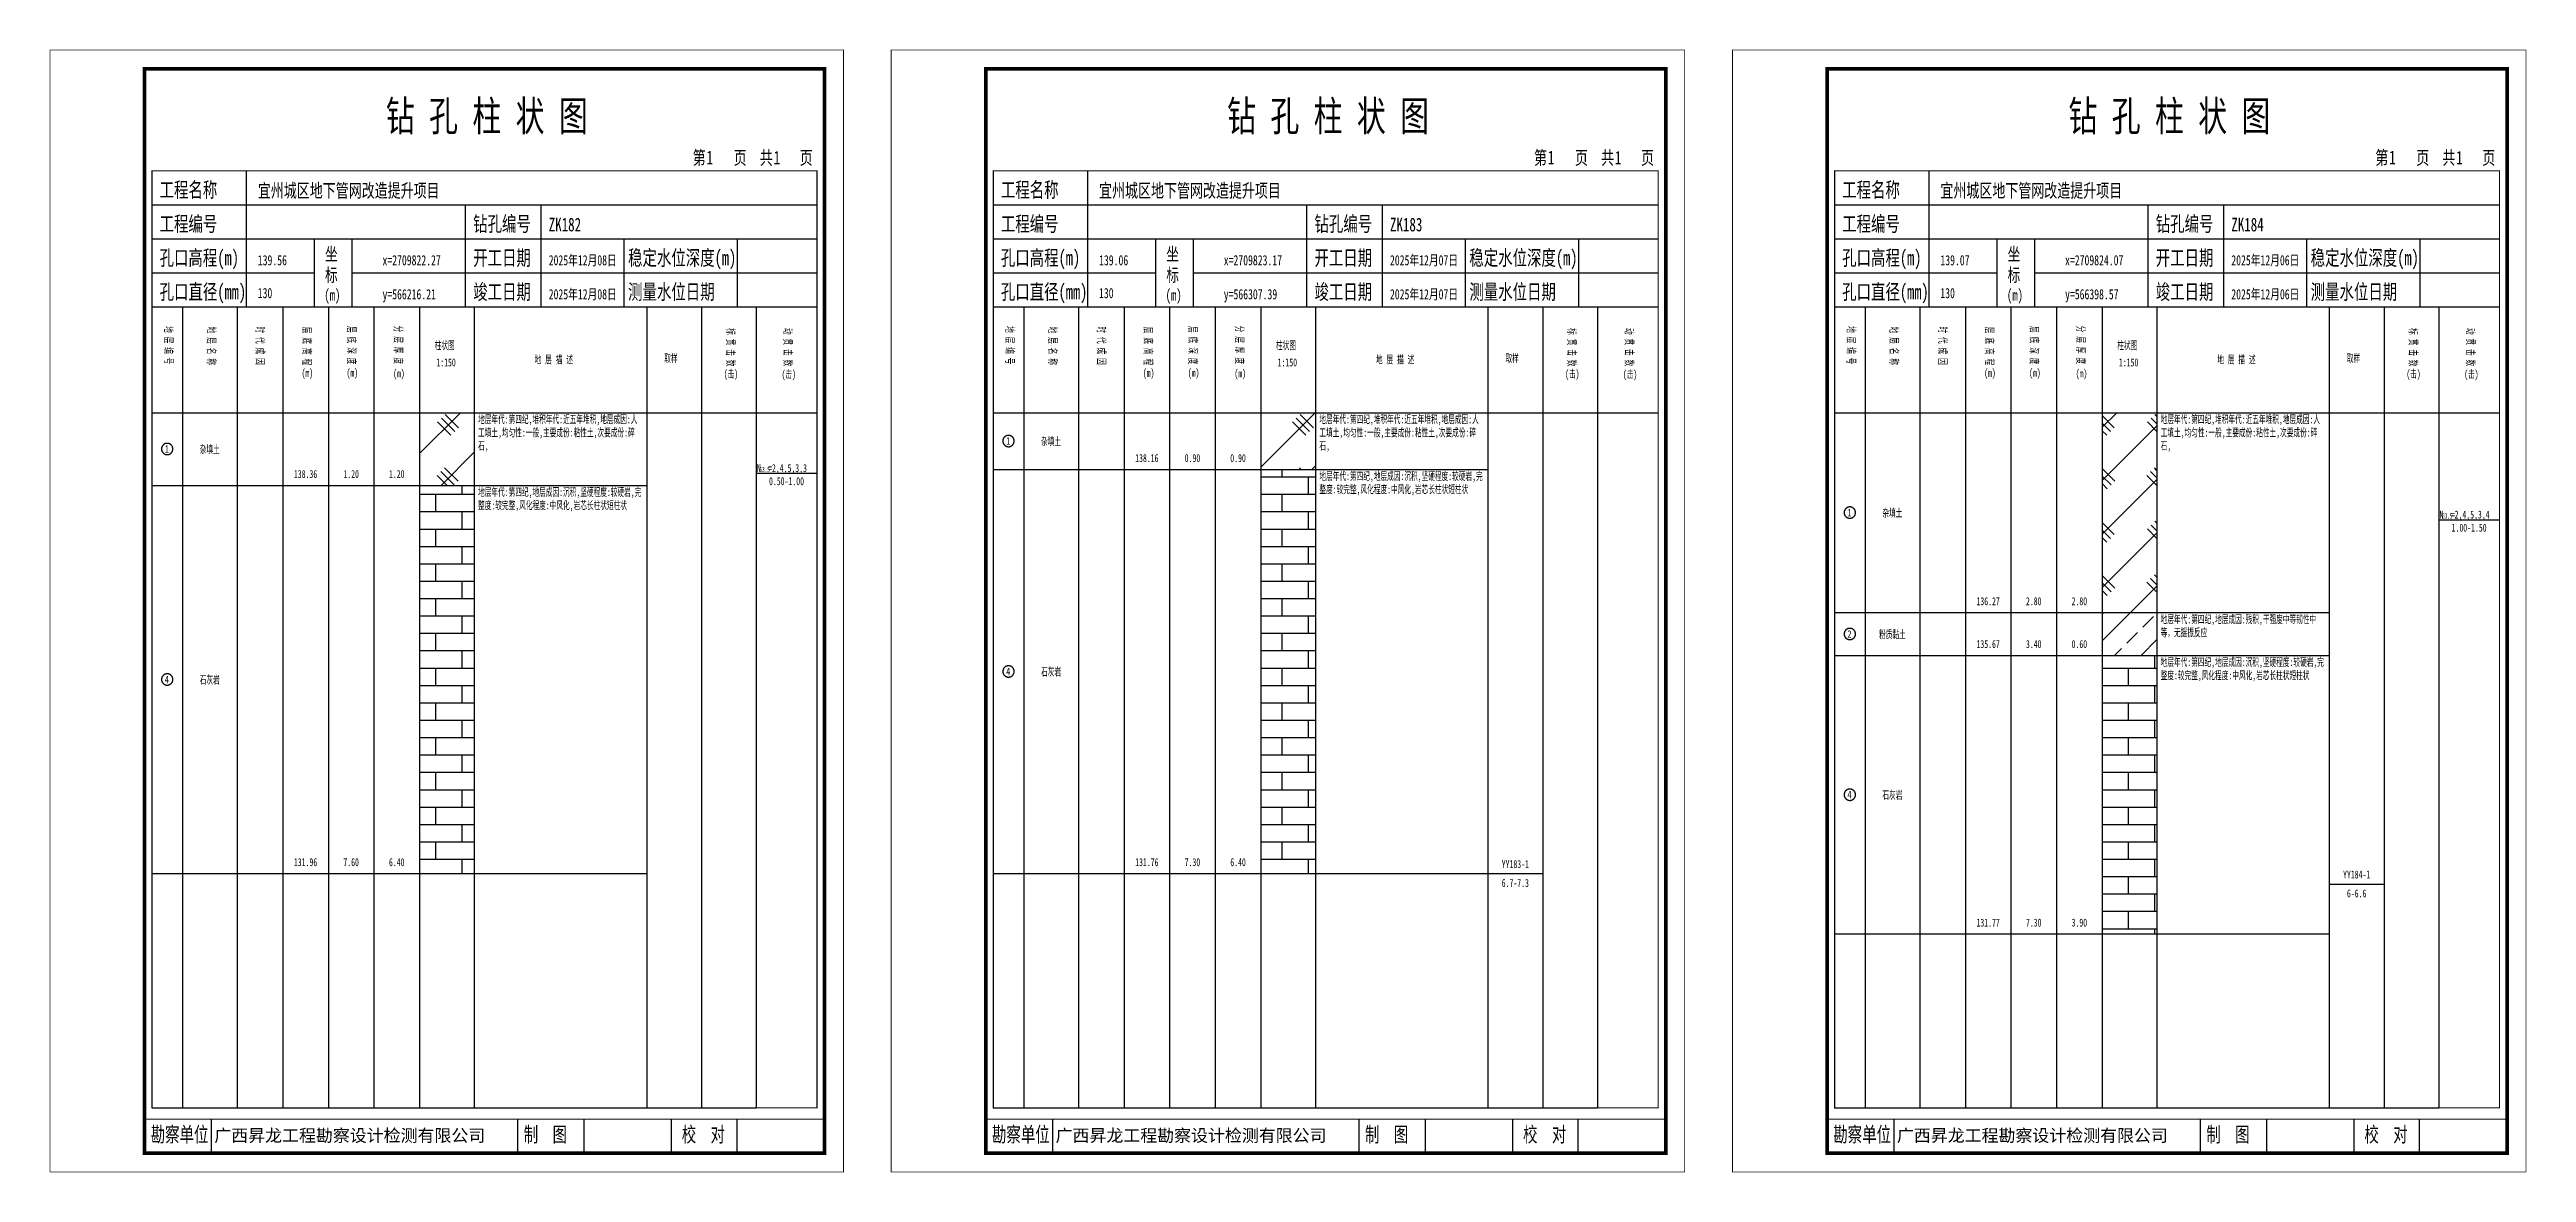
# Model space of a CAD drawing. Header units: millimetres. Extents: x 0 to 2711117, y 0 to 567555.
# Drawn here: x 43424 to 44079, y 0 to 297 of the extents above; entities that cross this region are included whole.
import ezdxf
from ezdxf.enums import TextEntityAlignment as Align

# ---------------------------------------------------------------- set-up
doc = ezdxf.new("R2010")
doc.units = ezdxf.units.MM
doc.layers.add('GICAD_POU_TEXTS', color=7, linetype='Continuous')
doc.layers.add('勘察点图例', color=7, linetype='Continuous')
doc.styles.add('HEAD_FONT', font='simfang.ttf', dxfattribs={"width": 0.6})
doc.styles.add('HEAD_FONT2', font='simfang.ttf', dxfattribs={"width": 0.6})
doc.styles.add('HT', font='simhei.ttf')
doc.styles.add('LZ_FONT', font='simfang.ttf', dxfattribs={"width": 0.7, "height": 8})
doc.styles.add('成果图图块', font='simfang.ttf', dxfattribs={"height": 2.5})
doc.styles.add('成果图表体', font='simfang.ttf', dxfattribs={"width": 0.6, "height": 2.1})
pattern_1 = [(45, (0, 0), (-7.0710678, 7.0710678), []), (135, (2.5, -1), (-14.142136, -14.142136), [5, -15]), (135, (1.5, -2), (-14.142136, -14.142136), [5, -15]), (135, (0.5, -3), (-14.142136, -14.142136), [5, -15]), (135, (16.5, -1), (-14.142136, -14.142136), [5, -15]), (135, (15.5, -2), (-14.142136, -14.142136), [5, -15]), (135, (14.5, -3), (-14.142136, -14.142136), [5, -15])]
pattern_2 = [(0, (0, 0), (0, 4.6), []), (90, (0, 0), (-7, 4.6), [4.6, -4.6])]

# ---------------------------------------------------------------- blocks, each defined once
blk = doc.blocks.new('ZK182')
for p, q in [((52, 229), (52, 265)), ((27, 256), (203, 256)), ((110, 229), (110, 256)), ((130, 229), (130, 256)), ((27, 247), (203, 247)), ((70, 229), (70, 247)), ((80, 229), (80, 247)), ((152, 229), (152, 247)), ((182, 229), (182, 247)), ((27, 238), (70, 238)), ((80, 238), (203, 238)), ((27, 229), (35.05, 229)), ((35.05, 229), (35.05, 17)), ((35.05, 229), (49.53, 229)), ((49.53, 229), (49.53, 17)), ((49.53, 229), (61.6, 229)), ((61.6, 229), (61.6, 17)), ((61.6, 229), (73.68, 229)), ((73.68, 229), (73.68, 17)), ((73.68, 229), (85.75, 229)), ((85.75, 229), (85.75, 17)), ((85.75, 229), (97.82, 229)), ((97.82, 229), (97.82, 17)), ((97.82, 229), (112.3, 229)), ((112.3, 229), (112.3, 17)), ((112.3, 229), (157.93, 229)), ((157.93, 229), (157.93, 17)), ((157.93, 229), (172.42, 229)), ((172.42, 229), (172.42, 17)), ((172.42, 229), (186.9, 229)), ((186.9, 229), (186.9, 17)), ((186.9, 229), (203, 229)), ((27, 201), (203, 201)), ((27, 17), (35.05, 17)), ((35.05, 17), (49.53, 17)), ((42.74, 4.95), (42.74, 13.95)), ((42.74, 4.95), (42.74, 13.95)), ((49.53, 17), (61.6, 17)), ((61.6, 17), (73.68, 17)), ((73.68, 17), (85.75, 17)), ((85.75, 17), (97.82, 17)), ((97.82, 17), (112.3, 17)), ((112.3, 17), (157.93, 17)), ((123.83, 4.95), (123.83, 13.95)), ((141.38, 4.95), (141.38, 13.95)), ((157.93, 17), (172.42, 17)), ((164.48, 4.95), (164.48, 13.95)), ((172.42, 17), (186.9, 17)), ((181.84, 4.95), (181.84, 13.95)), ((181.84, 4.95), (181.84, 13.95))]:
    blk.add_line(p, q)
for points, const_width in [([(0, 0), (210, 0), (210, 297), (0, 297)], 0.25), ([(25, 5), (205, 5), (205, 292), (25, 292)], 1), ([(27, 265), (203, 265), (203, 17), (27, 17)], 0.3)]:
    blk.add_lwpolyline(points, close=True, dxfattribs=dict(const_width=const_width))
at = {"const_width": 0.3}
for points in [[(27, 229), (203, 229)], [(25, 14), (205, 14)]]:
    blk.add_lwpolyline(points, dxfattribs=at)
at = {"style": 'LZ_FONT', "width": 0.7}
for s, height, p in [('钻 孔 柱 状 图', 8, (88.9, 275.54)), ('第', 3.6, (170.12, 266.7)), ('1', 3.6, (173.78, 266.75)), ('页', 3.6, (180.96, 266.7)), ('共', 3.6, (187.88, 266.7)), ('1', 3.6, (191.54, 266.7)), ('页', 3.6, (198.44, 266.7)), ('工程名称', 4, (29, 258)), ('宜州城区地下管网改造提升项目', 3.6, (55, 258)), ('工程编号', 4, (29, 249)), ('钻孔编号', 4, (112, 249)), ('ZK182', 3.6, (132, 249)), ('孔口高程(m)', 4, (29, 240)), ('139.56', 2.7, (55, 240)), ('坐', 3.5, (72.79, 241.24)), ('x=2709822.27', 2.7, (88, 240)), ('开工日期', 4, (112, 240)), ('2025年12月08日', 2.7, (132, 240)), ('稳定水位深度(m)', 4, (153, 240)), ('标', 3.5, (72.79, 235.7)), ('孔口直径(mm)', 4, (29, 231)), ('130', 2.7, (54.98, 231.31)), ('(m) ', 3, (72.59, 230.65)), ('y=566216.21', 2.7, (88, 231)), ('竣工日期', 4, (112, 231)), ('2025年12月08日', 2.7, (132, 231)), ('测量水位日期', 4, (153, 231)), ('勘察单位', 4, (26.65, 7.95)), ('制  图', 4, (125.4, 7.95)), ('校  对', 4, (167.22, 7.95))]:
    blk.add_text(s, height=height, dxfattribs=at).set_placement(p)
at = {"style": 'HT'}
blk.add_text('广西昇龙工程勘察设计检测有限公司', height=3.2865, dxfattribs=at).set_placement((43.48, 8.02))
at = {"char_height": 2.1, "width": 22.806, "attachment_point": 1, "rotation": 270, "style": 'HEAD_FONT'}
for s, insert in [('地 层 编 号', (32.46, 223.92)), ('地 层 名 称', (43.79, 223.76)), ('时 代 成 因', (56.67, 223.83)), ('层 底 高 程', (69.07, 223.71)), ('层 底 深 度', (80.9, 223.91)), ('分 层 厚 度', (93.26, 224.01)), ('标 贯 击 数', (181.21, 223.37)), ('动 贯 击 数', (196.38, 223.43))]:
    blk.add_mtext(s, dxfattribs=dict(at, insert=insert))
at = {"char_height": 2.1, "attachment_point": 1}
for s, insert, width, style in [('柱状图', (101.82, 219.87), 7.855, 'HEAD_FONT2'), ('地 层 描 述', (128.29, 216.11), 22.0781, 'HEAD_FONT2'), ('取样', (162.58, 216.44), 7.855, 'HEAD_FONT2'), ('(m)', (66.58, 212.56), 4.7944, 'HEAD_FONT'), ('(m)', (78.47, 212.61), 4.7944, 'HEAD_FONT'), ('(m)', (90.81, 212.43), 4.7944, 'HEAD_FONT'), ('1:150', (102.26, 215.36), 6.9223, 'HEAD_FONT2'), ('(击)', (178.33, 212.31), 7.855, 'HEAD_FONT2'), ('(击)', (193.64, 212.22), 7.855, 'HEAD_FONT2')]:
    blk.add_mtext(s, dxfattribs=dict(at, insert=insert, width=width, style=style))
blk = doc.blocks.new('ZK182_0')
at = {"color": 7}
blk.add_polyline3d([(-1.5, 0.02, 0), (-1.5, -0.06, 0), (-1.49, -0.13, 0), (-1.48, -0.2, 0), (-1.47, -0.28, 0), (-1.46, -0.35, 0), (-1.44, -0.42, 0), (-1.41, -0.49, 0), (-1.39, -0.56, 0), (-1.36, -0.63, 0), (-1.32, -0.69, 0), (-1.29, -0.76, 0), (-1.25, -0.82, 0), (-1.2, -0.88, 0), (-1.16, -0.94, 0), (-1.11, -0.99, 0), (-1.06, -1.04, 0), (-1.01, -1.1, 0), (-0.95, -1.14, 0), (-0.89, -1.19, 0), (-0.83, -1.23, 0), (-0.77, -1.27, 0), (-0.71, -1.31, 0), (-0.64, -1.34, 0), (-0.57, -1.37, 0), (-0.51, -1.4, 0), (-0.44, -1.42, 0), (-0.36, -1.44, 0), (-0.29, -1.46, 0), (-0.22, -1.47, 0), (-0.15, -1.48, 0), (-0.07, -1.48, 0), (0, -1.48, 0), (0.07, -1.48, 0), (0.15, -1.48, 0), (0.22, -1.47, 0), (0.29, -1.46, 0), (0.36, -1.44, 0), (0.44, -1.42, 0), (0.51, -1.4, 0), (0.57, -1.37, 0), (0.64, -1.34, 0), (0.71, -1.31, 0), (0.77, -1.27, 0), (0.83, -1.23, 0), (0.89, -1.19, 0), (0.95, -1.14, 0), (1.01, -1.1, 0), (1.06, -1.04, 0), (1.11, -0.99, 0), (1.16, -0.94, 0), (1.2, -0.88, 0), (1.25, -0.82, 0), (1.29, -0.76, 0), (1.32, -0.69, 0), (1.36, -0.63, 0), (1.39, -0.56, 0), (1.41, -0.49, 0), (1.44, -0.42, 0), (1.46, -0.35, 0), (1.47, -0.28, 0), (1.48, -0.2, 0), (1.49, -0.13, 0), (1.5, -0.06, 0), (1.5, 0.02, 0), (1.5, 0.09, 0), (1.49, 0.16, 0), (1.48, 0.24, 0), (1.47, 0.31, 0), (1.46, 0.38, 0), (1.44, 0.45, 0), (1.41, 0.52, 0), (1.39, 0.59, 0), (1.36, 0.66, 0), (1.32, 0.72, 0), (1.29, 0.79, 0), (1.25, 0.85, 0), (1.2, 0.91, 0), (1.16, 0.97, 0), (1.11, 1.02, 0), (1.06, 1.08, 0), (1.01, 1.13, 0), (0.95, 1.18, 0), (0.89, 1.22, 0), (0.83, 1.26, 0), (0.77, 1.3, 0), (0.71, 1.34, 0), (0.64, 1.37, 0), (0.57, 1.4, 0), (0.51, 1.43, 0), (0.44, 1.45, 0), (0.36, 1.47, 0), (0.29, 1.49, 0), (0.22, 1.5, 0), (0.15, 1.51, 0), (0.07, 1.51, 0), (0, 1.52, 0), (-0.07, 1.51, 0), (-0.15, 1.51, 0), (-0.22, 1.5, 0), (-0.29, 1.49, 0), (-0.36, 1.47, 0), (-0.44, 1.45, 0), (-0.51, 1.43, 0), (-0.57, 1.4, 0), (-0.64, 1.37, 0), (-0.71, 1.34, 0), (-0.77, 1.3, 0), (-0.83, 1.26, 0), (-0.89, 1.22, 0), (-0.95, 1.18, 0), (-1.01, 1.13, 0), (-1.06, 1.08, 0), (-1.11, 1.02, 0), (-1.16, 0.97, 0), (-1.2, 0.91, 0), (-1.25, 0.85, 0), (-1.29, 0.79, 0), (-1.32, 0.72, 0), (-1.36, 0.66, 0), (-1.39, 0.59, 0), (-1.41, 0.52, 0), (-1.44, 0.45, 0), (-1.46, 0.38, 0), (-1.47, 0.31, 0), (-1.48, 0.24, 0), (-1.49, 0.16, 0), (-1.5, 0.09, 0), (-1.5, 0.02, 0)], dxfattribs=at)
at = {"layer": 'GICAD_POU_TEXTS', "color": 7, "style": '成果图图块', "width": 0.7}
blk.add_text('1', height=2, dxfattribs=at).set_placement((-0.09, -0.99), align=Align.CENTER)
blk = doc.blocks.new('ZK182_1')
at = {"color": 7}
blk.add_polyline3d([(-1.5, 0.02, 0), (-1.5, -0.06, 0), (-1.49, -0.13, 0), (-1.48, -0.2, 0), (-1.47, -0.28, 0), (-1.46, -0.35, 0), (-1.44, -0.42, 0), (-1.41, -0.49, 0), (-1.39, -0.56, 0), (-1.36, -0.63, 0), (-1.32, -0.69, 0), (-1.29, -0.76, 0), (-1.25, -0.82, 0), (-1.2, -0.88, 0), (-1.16, -0.94, 0), (-1.11, -0.99, 0), (-1.06, -1.04, 0), (-1.01, -1.1, 0), (-0.95, -1.14, 0), (-0.89, -1.19, 0), (-0.83, -1.23, 0), (-0.77, -1.27, 0), (-0.71, -1.31, 0), (-0.64, -1.34, 0), (-0.57, -1.37, 0), (-0.51, -1.4, 0), (-0.44, -1.42, 0), (-0.36, -1.44, 0), (-0.29, -1.46, 0), (-0.22, -1.47, 0), (-0.15, -1.48, 0), (-0.07, -1.48, 0), (0, -1.48, 0), (0.07, -1.48, 0), (0.15, -1.48, 0), (0.22, -1.47, 0), (0.29, -1.46, 0), (0.36, -1.44, 0), (0.44, -1.42, 0), (0.51, -1.4, 0), (0.57, -1.37, 0), (0.64, -1.34, 0), (0.71, -1.31, 0), (0.77, -1.27, 0), (0.83, -1.23, 0), (0.89, -1.19, 0), (0.95, -1.14, 0), (1.01, -1.1, 0), (1.06, -1.04, 0), (1.11, -0.99, 0), (1.16, -0.94, 0), (1.2, -0.88, 0), (1.25, -0.82, 0), (1.29, -0.76, 0), (1.32, -0.69, 0), (1.36, -0.63, 0), (1.39, -0.56, 0), (1.41, -0.49, 0), (1.44, -0.42, 0), (1.46, -0.35, 0), (1.47, -0.28, 0), (1.48, -0.2, 0), (1.49, -0.13, 0), (1.5, -0.06, 0), (1.5, 0.02, 0), (1.5, 0.09, 0), (1.49, 0.16, 0), (1.48, 0.24, 0), (1.47, 0.31, 0), (1.46, 0.38, 0), (1.44, 0.45, 0), (1.41, 0.52, 0), (1.39, 0.59, 0), (1.36, 0.66, 0), (1.32, 0.72, 0), (1.29, 0.79, 0), (1.25, 0.85, 0), (1.2, 0.91, 0), (1.16, 0.97, 0), (1.11, 1.02, 0), (1.06, 1.08, 0), (1.01, 1.13, 0), (0.95, 1.18, 0), (0.89, 1.22, 0), (0.83, 1.26, 0), (0.77, 1.3, 0), (0.71, 1.34, 0), (0.64, 1.37, 0), (0.57, 1.4, 0), (0.51, 1.43, 0), (0.44, 1.45, 0), (0.36, 1.47, 0), (0.29, 1.49, 0), (0.22, 1.5, 0), (0.15, 1.51, 0), (0.07, 1.51, 0), (0, 1.52, 0), (-0.07, 1.51, 0), (-0.15, 1.51, 0), (-0.22, 1.5, 0), (-0.29, 1.49, 0), (-0.36, 1.47, 0), (-0.44, 1.45, 0), (-0.51, 1.43, 0), (-0.57, 1.4, 0), (-0.64, 1.37, 0), (-0.71, 1.34, 0), (-0.77, 1.3, 0), (-0.83, 1.26, 0), (-0.89, 1.22, 0), (-0.95, 1.18, 0), (-1.01, 1.13, 0), (-1.06, 1.08, 0), (-1.11, 1.02, 0), (-1.16, 0.97, 0), (-1.2, 0.91, 0), (-1.25, 0.85, 0), (-1.29, 0.79, 0), (-1.32, 0.72, 0), (-1.36, 0.66, 0), (-1.39, 0.59, 0), (-1.41, 0.52, 0), (-1.44, 0.45, 0), (-1.46, 0.38, 0), (-1.47, 0.31, 0), (-1.48, 0.24, 0), (-1.49, 0.16, 0), (-1.5, 0.09, 0), (-1.5, 0.02, 0)], dxfattribs=at)
at = {"layer": 'GICAD_POU_TEXTS', "color": 7, "style": '成果图图块', "width": 0.7}
blk.add_text('4', height=2, dxfattribs=at).set_placement((-0.09, -0.99), align=Align.CENTER)
blk = doc.blocks.new('ZK183')
for p, q in [((52, 229), (52, 265)), ((27, 256), (203, 256)), ((110, 229), (110, 256)), ((130, 229), (130, 256)), ((27, 247), (203, 247)), ((70, 229), (70, 247)), ((80, 229), (80, 247)), ((152, 229), (152, 247)), ((182, 229), (182, 247)), ((27, 238), (70, 238)), ((80, 238), (203, 238)), ((27, 229), (35.05, 229)), ((35.05, 229), (35.05, 17)), ((35.05, 229), (49.53, 229)), ((49.53, 229), (49.53, 17)), ((49.53, 229), (61.6, 229)), ((61.6, 229), (61.6, 17)), ((61.6, 229), (73.68, 229)), ((73.68, 229), (73.68, 17)), ((73.68, 229), (85.75, 229)), ((85.75, 229), (85.75, 17)), ((85.75, 229), (97.82, 229)), ((97.82, 229), (97.82, 17)), ((97.82, 229), (112.3, 229)), ((112.3, 229), (112.3, 17)), ((112.3, 229), (157.93, 229)), ((157.93, 229), (157.93, 17)), ((157.93, 229), (172.42, 229)), ((172.42, 229), (172.42, 17)), ((172.42, 229), (186.9, 229)), ((186.9, 229), (186.9, 17)), ((186.9, 229), (203, 229)), ((27, 201), (203, 201)), ((27, 17), (35.05, 17)), ((35.05, 17), (49.53, 17)), ((42.74, 4.95), (42.74, 13.95)), ((42.74, 4.95), (42.74, 13.95)), ((49.53, 17), (61.6, 17)), ((61.6, 17), (73.68, 17)), ((73.68, 17), (85.75, 17)), ((85.75, 17), (97.82, 17)), ((97.82, 17), (112.3, 17)), ((112.3, 17), (157.93, 17)), ((123.83, 4.95), (123.83, 13.95)), ((141.38, 4.95), (141.38, 13.95)), ((157.93, 17), (172.42, 17)), ((164.48, 4.95), (164.48, 13.95)), ((172.42, 17), (186.9, 17)), ((181.84, 4.95), (181.84, 13.95)), ((181.84, 4.95), (181.84, 13.95))]:
    blk.add_line(p, q)
for points, const_width in [([(0, 0), (210, 0), (210, 297), (0, 297)], 0.25), ([(25, 5), (205, 5), (205, 292), (25, 292)], 1), ([(27, 265), (203, 265), (203, 17), (27, 17)], 0.3)]:
    blk.add_lwpolyline(points, close=True, dxfattribs=dict(const_width=const_width))
at = {"const_width": 0.3}
for points in [[(27, 229), (203, 229)], [(25, 14), (205, 14)]]:
    blk.add_lwpolyline(points, dxfattribs=at)
at = {"style": 'LZ_FONT', "width": 0.7}
for s, height, p in [('钻 孔 柱 状 图', 8, (88.9, 275.54)), ('第', 3.6, (170.12, 266.7)), ('1', 3.6, (173.78, 266.75)), ('页', 3.6, (180.96, 266.7)), ('共', 3.6, (187.88, 266.7)), ('1', 3.6, (191.54, 266.7)), ('页', 3.6, (198.44, 266.7)), ('工程名称', 4, (29, 258)), ('宜州城区地下管网改造提升项目', 3.6, (55, 258)), ('工程编号', 4, (29, 249)), ('钻孔编号', 4, (112, 249)), ('ZK183', 3.6, (132, 249)), ('孔口高程(m)', 4, (29, 240)), ('139.06', 2.7, (55, 240)), ('坐', 3.5, (72.79, 241.24)), ('x=2709823.17', 2.7, (88, 240)), ('开工日期', 4, (112, 240)), ('2025年12月07日', 2.7, (132, 240)), ('稳定水位深度(m)', 4, (153, 240)), ('标', 3.5, (72.79, 235.7)), ('孔口直径(mm)', 4, (29, 231)), ('130', 2.7, (54.98, 231.31)), ('(m) ', 3, (72.59, 230.65)), ('y=566307.39', 2.7, (88, 231)), ('竣工日期', 4, (112, 231)), ('2025年12月07日', 2.7, (132, 231)), ('测量水位日期', 4, (153, 231)), ('勘察单位', 4, (26.65, 7.95)), ('制  图', 4, (125.4, 7.95)), ('校  对', 4, (167.22, 7.95))]:
    blk.add_text(s, height=height, dxfattribs=at).set_placement(p)
at = {"style": 'HT'}
blk.add_text('广西昇龙工程勘察设计检测有限公司', height=3.2865, dxfattribs=at).set_placement((43.48, 8.02))
at = {"char_height": 2.1, "width": 22.806, "attachment_point": 1, "rotation": 270, "style": 'HEAD_FONT'}
for s, insert in [('地 层 编 号', (32.46, 223.92)), ('地 层 名 称', (43.79, 223.76)), ('时 代 成 因', (56.67, 223.83)), ('层 底 高 程', (69.07, 223.71)), ('层 底 深 度', (80.9, 223.91)), ('分 层 厚 度', (93.26, 224.01)), ('标 贯 击 数', (181.21, 223.37)), ('动 贯 击 数', (196.38, 223.43))]:
    blk.add_mtext(s, dxfattribs=dict(at, insert=insert))
at = {"char_height": 2.1, "attachment_point": 1}
for s, insert, width, style in [('柱状图', (101.82, 219.87), 7.855, 'HEAD_FONT2'), ('地 层 描 述', (128.29, 216.11), 22.0781, 'HEAD_FONT2'), ('取样', (162.58, 216.44), 7.855, 'HEAD_FONT2'), ('(m)', (66.58, 212.56), 4.7944, 'HEAD_FONT'), ('(m)', (78.47, 212.61), 4.7944, 'HEAD_FONT'), ('(m)', (90.81, 212.43), 4.7944, 'HEAD_FONT'), ('1:150', (102.26, 215.36), 6.9223, 'HEAD_FONT2'), ('(击)', (178.33, 212.31), 7.855, 'HEAD_FONT2'), ('(击)', (193.64, 212.22), 7.855, 'HEAD_FONT2')]:
    blk.add_mtext(s, dxfattribs=dict(at, insert=insert, width=width, style=style))
blk = doc.blocks.new('ZK183_0')
at = {"color": 7}
blk.add_polyline3d([(-1.5, 0.02, 0), (-1.5, -0.06, 0), (-1.49, -0.13, 0), (-1.48, -0.2, 0), (-1.47, -0.28, 0), (-1.46, -0.35, 0), (-1.44, -0.42, 0), (-1.41, -0.49, 0), (-1.39, -0.56, 0), (-1.36, -0.63, 0), (-1.32, -0.69, 0), (-1.29, -0.76, 0), (-1.25, -0.82, 0), (-1.2, -0.88, 0), (-1.16, -0.94, 0), (-1.11, -0.99, 0), (-1.06, -1.04, 0), (-1.01, -1.1, 0), (-0.95, -1.14, 0), (-0.89, -1.19, 0), (-0.83, -1.23, 0), (-0.77, -1.27, 0), (-0.71, -1.31, 0), (-0.64, -1.34, 0), (-0.57, -1.37, 0), (-0.51, -1.4, 0), (-0.44, -1.42, 0), (-0.36, -1.44, 0), (-0.29, -1.46, 0), (-0.22, -1.47, 0), (-0.15, -1.48, 0), (-0.07, -1.48, 0), (0, -1.48, 0), (0.07, -1.48, 0), (0.15, -1.48, 0), (0.22, -1.47, 0), (0.29, -1.46, 0), (0.36, -1.44, 0), (0.44, -1.42, 0), (0.51, -1.4, 0), (0.57, -1.37, 0), (0.64, -1.34, 0), (0.71, -1.31, 0), (0.77, -1.27, 0), (0.83, -1.23, 0), (0.89, -1.19, 0), (0.95, -1.14, 0), (1.01, -1.1, 0), (1.06, -1.04, 0), (1.11, -0.99, 0), (1.16, -0.94, 0), (1.2, -0.88, 0), (1.25, -0.82, 0), (1.29, -0.76, 0), (1.32, -0.69, 0), (1.36, -0.63, 0), (1.39, -0.56, 0), (1.41, -0.49, 0), (1.44, -0.42, 0), (1.46, -0.35, 0), (1.47, -0.28, 0), (1.48, -0.2, 0), (1.49, -0.13, 0), (1.5, -0.06, 0), (1.5, 0.02, 0), (1.5, 0.09, 0), (1.49, 0.16, 0), (1.48, 0.24, 0), (1.47, 0.31, 0), (1.46, 0.38, 0), (1.44, 0.45, 0), (1.41, 0.52, 0), (1.39, 0.59, 0), (1.36, 0.66, 0), (1.32, 0.72, 0), (1.29, 0.79, 0), (1.25, 0.85, 0), (1.2, 0.91, 0), (1.16, 0.97, 0), (1.11, 1.02, 0), (1.06, 1.08, 0), (1.01, 1.13, 0), (0.95, 1.18, 0), (0.89, 1.22, 0), (0.83, 1.26, 0), (0.77, 1.3, 0), (0.71, 1.34, 0), (0.64, 1.37, 0), (0.57, 1.4, 0), (0.51, 1.43, 0), (0.44, 1.45, 0), (0.36, 1.47, 0), (0.29, 1.49, 0), (0.22, 1.5, 0), (0.15, 1.51, 0), (0.07, 1.51, 0), (0, 1.52, 0), (-0.07, 1.51, 0), (-0.15, 1.51, 0), (-0.22, 1.5, 0), (-0.29, 1.49, 0), (-0.36, 1.47, 0), (-0.44, 1.45, 0), (-0.51, 1.43, 0), (-0.57, 1.4, 0), (-0.64, 1.37, 0), (-0.71, 1.34, 0), (-0.77, 1.3, 0), (-0.83, 1.26, 0), (-0.89, 1.22, 0), (-0.95, 1.18, 0), (-1.01, 1.13, 0), (-1.06, 1.08, 0), (-1.11, 1.02, 0), (-1.16, 0.97, 0), (-1.2, 0.91, 0), (-1.25, 0.85, 0), (-1.29, 0.79, 0), (-1.32, 0.72, 0), (-1.36, 0.66, 0), (-1.39, 0.59, 0), (-1.41, 0.52, 0), (-1.44, 0.45, 0), (-1.46, 0.38, 0), (-1.47, 0.31, 0), (-1.48, 0.24, 0), (-1.49, 0.16, 0), (-1.5, 0.09, 0), (-1.5, 0.02, 0)], dxfattribs=at)
at = {"layer": 'GICAD_POU_TEXTS', "color": 7, "style": '成果图图块', "width": 0.7}
blk.add_text('1', height=2, dxfattribs=at).set_placement((-0.09, -0.99), align=Align.CENTER)
blk = doc.blocks.new('ZK183_1')
at = {"color": 7}
blk.add_polyline3d([(-1.5, 0.02, 0), (-1.5, -0.06, 0), (-1.49, -0.13, 0), (-1.48, -0.2, 0), (-1.47, -0.28, 0), (-1.46, -0.35, 0), (-1.44, -0.42, 0), (-1.41, -0.49, 0), (-1.39, -0.56, 0), (-1.36, -0.63, 0), (-1.32, -0.69, 0), (-1.29, -0.76, 0), (-1.25, -0.82, 0), (-1.2, -0.88, 0), (-1.16, -0.94, 0), (-1.11, -0.99, 0), (-1.06, -1.04, 0), (-1.01, -1.1, 0), (-0.95, -1.14, 0), (-0.89, -1.19, 0), (-0.83, -1.23, 0), (-0.77, -1.27, 0), (-0.71, -1.31, 0), (-0.64, -1.34, 0), (-0.57, -1.37, 0), (-0.51, -1.4, 0), (-0.44, -1.42, 0), (-0.36, -1.44, 0), (-0.29, -1.46, 0), (-0.22, -1.47, 0), (-0.15, -1.48, 0), (-0.07, -1.48, 0), (0, -1.48, 0), (0.07, -1.48, 0), (0.15, -1.48, 0), (0.22, -1.47, 0), (0.29, -1.46, 0), (0.36, -1.44, 0), (0.44, -1.42, 0), (0.51, -1.4, 0), (0.57, -1.37, 0), (0.64, -1.34, 0), (0.71, -1.31, 0), (0.77, -1.27, 0), (0.83, -1.23, 0), (0.89, -1.19, 0), (0.95, -1.14, 0), (1.01, -1.1, 0), (1.06, -1.04, 0), (1.11, -0.99, 0), (1.16, -0.94, 0), (1.2, -0.88, 0), (1.25, -0.82, 0), (1.29, -0.76, 0), (1.32, -0.69, 0), (1.36, -0.63, 0), (1.39, -0.56, 0), (1.41, -0.49, 0), (1.44, -0.42, 0), (1.46, -0.35, 0), (1.47, -0.28, 0), (1.48, -0.2, 0), (1.49, -0.13, 0), (1.5, -0.06, 0), (1.5, 0.02, 0), (1.5, 0.09, 0), (1.49, 0.16, 0), (1.48, 0.24, 0), (1.47, 0.31, 0), (1.46, 0.38, 0), (1.44, 0.45, 0), (1.41, 0.52, 0), (1.39, 0.59, 0), (1.36, 0.66, 0), (1.32, 0.72, 0), (1.29, 0.79, 0), (1.25, 0.85, 0), (1.2, 0.91, 0), (1.16, 0.97, 0), (1.11, 1.02, 0), (1.06, 1.08, 0), (1.01, 1.13, 0), (0.95, 1.18, 0), (0.89, 1.22, 0), (0.83, 1.26, 0), (0.77, 1.3, 0), (0.71, 1.34, 0), (0.64, 1.37, 0), (0.57, 1.4, 0), (0.51, 1.43, 0), (0.44, 1.45, 0), (0.36, 1.47, 0), (0.29, 1.49, 0), (0.22, 1.5, 0), (0.15, 1.51, 0), (0.07, 1.51, 0), (0, 1.52, 0), (-0.07, 1.51, 0), (-0.15, 1.51, 0), (-0.22, 1.5, 0), (-0.29, 1.49, 0), (-0.36, 1.47, 0), (-0.44, 1.45, 0), (-0.51, 1.43, 0), (-0.57, 1.4, 0), (-0.64, 1.37, 0), (-0.71, 1.34, 0), (-0.77, 1.3, 0), (-0.83, 1.26, 0), (-0.89, 1.22, 0), (-0.95, 1.18, 0), (-1.01, 1.13, 0), (-1.06, 1.08, 0), (-1.11, 1.02, 0), (-1.16, 0.97, 0), (-1.2, 0.91, 0), (-1.25, 0.85, 0), (-1.29, 0.79, 0), (-1.32, 0.72, 0), (-1.36, 0.66, 0), (-1.39, 0.59, 0), (-1.41, 0.52, 0), (-1.44, 0.45, 0), (-1.46, 0.38, 0), (-1.47, 0.31, 0), (-1.48, 0.24, 0), (-1.49, 0.16, 0), (-1.5, 0.09, 0), (-1.5, 0.02, 0)], dxfattribs=at)
at = {"layer": 'GICAD_POU_TEXTS', "color": 7, "style": '成果图图块', "width": 0.7}
blk.add_text('4', height=2, dxfattribs=at).set_placement((-0.09, -0.99), align=Align.CENTER)
blk = doc.blocks.new('ZK184')
for p, q in [((52, 229), (52, 265)), ((27, 256), (203, 256)), ((110, 229), (110, 256)), ((130, 229), (130, 256)), ((27, 247), (203, 247)), ((70, 229), (70, 247)), ((80, 229), (80, 247)), ((152, 229), (152, 247)), ((182, 229), (182, 247)), ((27, 238), (70, 238)), ((80, 238), (203, 238)), ((27, 229), (35.05, 229)), ((35.05, 229), (35.05, 17)), ((35.05, 229), (49.53, 229)), ((49.53, 229), (49.53, 17)), ((49.53, 229), (61.6, 229)), ((61.6, 229), (61.6, 17)), ((61.6, 229), (73.68, 229)), ((73.68, 229), (73.68, 17)), ((73.68, 229), (85.75, 229)), ((85.75, 229), (85.75, 17)), ((85.75, 229), (97.82, 229)), ((97.82, 229), (97.82, 17)), ((97.82, 229), (112.3, 229)), ((112.3, 229), (112.3, 17)), ((112.3, 229), (157.93, 229)), ((157.93, 229), (157.93, 17)), ((157.93, 229), (172.42, 229)), ((172.42, 229), (172.42, 17)), ((172.42, 229), (186.9, 229)), ((186.9, 229), (186.9, 17)), ((186.9, 229), (203, 229)), ((27, 201), (203, 201)), ((27, 17), (35.05, 17)), ((35.05, 17), (49.53, 17)), ((42.74, 4.95), (42.74, 13.95)), ((42.74, 4.95), (42.74, 13.95)), ((49.53, 17), (61.6, 17)), ((61.6, 17), (73.68, 17)), ((73.68, 17), (85.75, 17)), ((85.75, 17), (97.82, 17)), ((97.82, 17), (112.3, 17)), ((112.3, 17), (157.93, 17)), ((123.83, 4.95), (123.83, 13.95)), ((141.38, 4.95), (141.38, 13.95)), ((157.93, 17), (172.42, 17)), ((164.48, 4.95), (164.48, 13.95)), ((172.42, 17), (186.9, 17)), ((181.84, 4.95), (181.84, 13.95)), ((181.84, 4.95), (181.84, 13.95))]:
    blk.add_line(p, q)
for points, const_width in [([(0, 0), (210, 0), (210, 297), (0, 297)], 0.25), ([(25, 5), (205, 5), (205, 292), (25, 292)], 1), ([(27, 265), (203, 265), (203, 17), (27, 17)], 0.3)]:
    blk.add_lwpolyline(points, close=True, dxfattribs=dict(const_width=const_width))
at = {"const_width": 0.3}
for points in [[(27, 229), (203, 229)], [(25, 14), (205, 14)]]:
    blk.add_lwpolyline(points, dxfattribs=at)
at = {"style": 'LZ_FONT', "width": 0.7}
for s, height, p in [('钻 孔 柱 状 图', 8, (88.9, 275.54)), ('第', 3.6, (170.12, 266.7)), ('1', 3.6, (173.78, 266.75)), ('页', 3.6, (180.96, 266.7)), ('共', 3.6, (187.88, 266.7)), ('1', 3.6, (191.54, 266.7)), ('页', 3.6, (198.44, 266.7)), ('工程名称', 4, (29, 258)), ('宜州城区地下管网改造提升项目', 3.6, (55, 258)), ('工程编号', 4, (29, 249)), ('钻孔编号', 4, (112, 249)), ('ZK184', 3.6, (132, 249)), ('孔口高程(m)', 4, (29, 240)), ('139.07', 2.7, (55, 240)), ('坐', 3.5, (72.79, 241.24)), ('x=2709824.07', 2.7, (88, 240)), ('开工日期', 4, (112, 240)), ('2025年12月06日', 2.7, (132, 240)), ('稳定水位深度(m)', 4, (153, 240)), ('标', 3.5, (72.79, 235.7)), ('孔口直径(mm)', 4, (29, 231)), ('130', 2.7, (54.98, 231.31)), ('(m) ', 3, (72.59, 230.65)), ('y=566398.57', 2.7, (88, 231)), ('竣工日期', 4, (112, 231)), ('2025年12月06日', 2.7, (132, 231)), ('测量水位日期', 4, (153, 231)), ('勘察单位', 4, (26.65, 7.95)), ('制  图', 4, (125.4, 7.95)), ('校  对', 4, (167.22, 7.95))]:
    blk.add_text(s, height=height, dxfattribs=at).set_placement(p)
at = {"style": 'HT'}
blk.add_text('广西昇龙工程勘察设计检测有限公司', height=3.2865, dxfattribs=at).set_placement((43.48, 8.02))
at = {"char_height": 2.1, "width": 22.806, "attachment_point": 1, "rotation": 270, "style": 'HEAD_FONT'}
for s, insert in [('地 层 编 号', (32.46, 223.92)), ('地 层 名 称', (43.79, 223.76)), ('时 代 成 因', (56.67, 223.83)), ('层 底 高 程', (69.07, 223.71)), ('层 底 深 度', (80.9, 223.91)), ('分 层 厚 度', (93.26, 224.01)), ('标 贯 击 数', (181.21, 223.37)), ('动 贯 击 数', (196.38, 223.43))]:
    blk.add_mtext(s, dxfattribs=dict(at, insert=insert))
at = {"char_height": 2.1, "attachment_point": 1}
for s, insert, width, style in [('柱状图', (101.82, 219.87), 7.855, 'HEAD_FONT2'), ('地 层 描 述', (128.29, 216.11), 22.0781, 'HEAD_FONT2'), ('取样', (162.58, 216.44), 7.855, 'HEAD_FONT2'), ('(m)', (66.58, 212.56), 4.7944, 'HEAD_FONT'), ('(m)', (78.47, 212.61), 4.7944, 'HEAD_FONT'), ('(m)', (90.81, 212.43), 4.7944, 'HEAD_FONT'), ('1:150', (102.26, 215.36), 6.9223, 'HEAD_FONT2'), ('(击)', (178.33, 212.31), 7.855, 'HEAD_FONT2'), ('(击)', (193.64, 212.22), 7.855, 'HEAD_FONT2')]:
    blk.add_mtext(s, dxfattribs=dict(at, insert=insert, width=width, style=style))
blk = doc.blocks.new('ZK184_0')
at = {"color": 7}
blk.add_polyline3d([(-1.5, 0.02, 0), (-1.5, -0.06, 0), (-1.49, -0.13, 0), (-1.48, -0.2, 0), (-1.47, -0.28, 0), (-1.46, -0.35, 0), (-1.44, -0.42, 0), (-1.41, -0.49, 0), (-1.39, -0.56, 0), (-1.36, -0.63, 0), (-1.32, -0.69, 0), (-1.29, -0.76, 0), (-1.25, -0.82, 0), (-1.2, -0.88, 0), (-1.16, -0.94, 0), (-1.11, -0.99, 0), (-1.06, -1.04, 0), (-1.01, -1.1, 0), (-0.95, -1.14, 0), (-0.89, -1.19, 0), (-0.83, -1.23, 0), (-0.77, -1.27, 0), (-0.71, -1.31, 0), (-0.64, -1.34, 0), (-0.57, -1.37, 0), (-0.51, -1.4, 0), (-0.44, -1.42, 0), (-0.36, -1.44, 0), (-0.29, -1.46, 0), (-0.22, -1.47, 0), (-0.15, -1.48, 0), (-0.07, -1.48, 0), (0, -1.48, 0), (0.07, -1.48, 0), (0.15, -1.48, 0), (0.22, -1.47, 0), (0.29, -1.46, 0), (0.36, -1.44, 0), (0.44, -1.42, 0), (0.51, -1.4, 0), (0.57, -1.37, 0), (0.64, -1.34, 0), (0.71, -1.31, 0), (0.77, -1.27, 0), (0.83, -1.23, 0), (0.89, -1.19, 0), (0.95, -1.14, 0), (1.01, -1.1, 0), (1.06, -1.04, 0), (1.11, -0.99, 0), (1.16, -0.94, 0), (1.2, -0.88, 0), (1.25, -0.82, 0), (1.29, -0.76, 0), (1.32, -0.69, 0), (1.36, -0.63, 0), (1.39, -0.56, 0), (1.41, -0.49, 0), (1.44, -0.42, 0), (1.46, -0.35, 0), (1.47, -0.28, 0), (1.48, -0.2, 0), (1.49, -0.13, 0), (1.5, -0.06, 0), (1.5, 0.02, 0), (1.5, 0.09, 0), (1.49, 0.16, 0), (1.48, 0.24, 0), (1.47, 0.31, 0), (1.46, 0.38, 0), (1.44, 0.45, 0), (1.41, 0.52, 0), (1.39, 0.59, 0), (1.36, 0.66, 0), (1.32, 0.72, 0), (1.29, 0.79, 0), (1.25, 0.85, 0), (1.2, 0.91, 0), (1.16, 0.97, 0), (1.11, 1.02, 0), (1.06, 1.08, 0), (1.01, 1.13, 0), (0.95, 1.18, 0), (0.89, 1.22, 0), (0.83, 1.26, 0), (0.77, 1.3, 0), (0.71, 1.34, 0), (0.64, 1.37, 0), (0.57, 1.4, 0), (0.51, 1.43, 0), (0.44, 1.45, 0), (0.36, 1.47, 0), (0.29, 1.49, 0), (0.22, 1.5, 0), (0.15, 1.51, 0), (0.07, 1.51, 0), (0, 1.52, 0), (-0.07, 1.51, 0), (-0.15, 1.51, 0), (-0.22, 1.5, 0), (-0.29, 1.49, 0), (-0.36, 1.47, 0), (-0.44, 1.45, 0), (-0.51, 1.43, 0), (-0.57, 1.4, 0), (-0.64, 1.37, 0), (-0.71, 1.34, 0), (-0.77, 1.3, 0), (-0.83, 1.26, 0), (-0.89, 1.22, 0), (-0.95, 1.18, 0), (-1.01, 1.13, 0), (-1.06, 1.08, 0), (-1.11, 1.02, 0), (-1.16, 0.97, 0), (-1.2, 0.91, 0), (-1.25, 0.85, 0), (-1.29, 0.79, 0), (-1.32, 0.72, 0), (-1.36, 0.66, 0), (-1.39, 0.59, 0), (-1.41, 0.52, 0), (-1.44, 0.45, 0), (-1.46, 0.38, 0), (-1.47, 0.31, 0), (-1.48, 0.24, 0), (-1.49, 0.16, 0), (-1.5, 0.09, 0), (-1.5, 0.02, 0)], dxfattribs=at)
at = {"layer": 'GICAD_POU_TEXTS', "color": 7, "style": '成果图图块', "width": 0.7}
blk.add_text('1', height=2, dxfattribs=at).set_placement((-0.09, -0.99), align=Align.CENTER)
blk = doc.blocks.new('ZK184_1')
at = {"color": 7}
blk.add_polyline3d([(-1.5, 0.02, 0), (-1.5, -0.06, 0), (-1.49, -0.13, 0), (-1.48, -0.2, 0), (-1.47, -0.28, 0), (-1.46, -0.35, 0), (-1.44, -0.42, 0), (-1.41, -0.49, 0), (-1.39, -0.56, 0), (-1.36, -0.63, 0), (-1.32, -0.69, 0), (-1.29, -0.76, 0), (-1.25, -0.82, 0), (-1.2, -0.88, 0), (-1.16, -0.94, 0), (-1.11, -0.99, 0), (-1.06, -1.04, 0), (-1.01, -1.1, 0), (-0.95, -1.14, 0), (-0.89, -1.19, 0), (-0.83, -1.23, 0), (-0.77, -1.27, 0), (-0.71, -1.31, 0), (-0.64, -1.34, 0), (-0.57, -1.37, 0), (-0.51, -1.4, 0), (-0.44, -1.42, 0), (-0.36, -1.44, 0), (-0.29, -1.46, 0), (-0.22, -1.47, 0), (-0.15, -1.48, 0), (-0.07, -1.48, 0), (0, -1.48, 0), (0.07, -1.48, 0), (0.15, -1.48, 0), (0.22, -1.47, 0), (0.29, -1.46, 0), (0.36, -1.44, 0), (0.44, -1.42, 0), (0.51, -1.4, 0), (0.57, -1.37, 0), (0.64, -1.34, 0), (0.71, -1.31, 0), (0.77, -1.27, 0), (0.83, -1.23, 0), (0.89, -1.19, 0), (0.95, -1.14, 0), (1.01, -1.1, 0), (1.06, -1.04, 0), (1.11, -0.99, 0), (1.16, -0.94, 0), (1.2, -0.88, 0), (1.25, -0.82, 0), (1.29, -0.76, 0), (1.32, -0.69, 0), (1.36, -0.63, 0), (1.39, -0.56, 0), (1.41, -0.49, 0), (1.44, -0.42, 0), (1.46, -0.35, 0), (1.47, -0.28, 0), (1.48, -0.2, 0), (1.49, -0.13, 0), (1.5, -0.06, 0), (1.5, 0.02, 0), (1.5, 0.09, 0), (1.49, 0.16, 0), (1.48, 0.24, 0), (1.47, 0.31, 0), (1.46, 0.38, 0), (1.44, 0.45, 0), (1.41, 0.52, 0), (1.39, 0.59, 0), (1.36, 0.66, 0), (1.32, 0.72, 0), (1.29, 0.79, 0), (1.25, 0.85, 0), (1.2, 0.91, 0), (1.16, 0.97, 0), (1.11, 1.02, 0), (1.06, 1.08, 0), (1.01, 1.13, 0), (0.95, 1.18, 0), (0.89, 1.22, 0), (0.83, 1.26, 0), (0.77, 1.3, 0), (0.71, 1.34, 0), (0.64, 1.37, 0), (0.57, 1.4, 0), (0.51, 1.43, 0), (0.44, 1.45, 0), (0.36, 1.47, 0), (0.29, 1.49, 0), (0.22, 1.5, 0), (0.15, 1.51, 0), (0.07, 1.51, 0), (0, 1.52, 0), (-0.07, 1.51, 0), (-0.15, 1.51, 0), (-0.22, 1.5, 0), (-0.29, 1.49, 0), (-0.36, 1.47, 0), (-0.44, 1.45, 0), (-0.51, 1.43, 0), (-0.57, 1.4, 0), (-0.64, 1.37, 0), (-0.71, 1.34, 0), (-0.77, 1.3, 0), (-0.83, 1.26, 0), (-0.89, 1.22, 0), (-0.95, 1.18, 0), (-1.01, 1.13, 0), (-1.06, 1.08, 0), (-1.11, 1.02, 0), (-1.16, 0.97, 0), (-1.2, 0.91, 0), (-1.25, 0.85, 0), (-1.29, 0.79, 0), (-1.32, 0.72, 0), (-1.36, 0.66, 0), (-1.39, 0.59, 0), (-1.41, 0.52, 0), (-1.44, 0.45, 0), (-1.46, 0.38, 0), (-1.47, 0.31, 0), (-1.48, 0.24, 0), (-1.49, 0.16, 0), (-1.5, 0.09, 0), (-1.5, 0.02, 0)], dxfattribs=at)
at = {"layer": 'GICAD_POU_TEXTS', "color": 7, "style": '成果图图块', "width": 0.7}
blk.add_text('2', height=2, dxfattribs=at).set_placement((-0.09, -0.99), align=Align.CENTER)
blk = doc.blocks.new('ZK184_2')
at = {"color": 7}
blk.add_polyline3d([(-1.5, 0.02, 0), (-1.5, -0.06, 0), (-1.49, -0.13, 0), (-1.48, -0.2, 0), (-1.47, -0.28, 0), (-1.46, -0.35, 0), (-1.44, -0.42, 0), (-1.41, -0.49, 0), (-1.39, -0.56, 0), (-1.36, -0.63, 0), (-1.32, -0.69, 0), (-1.29, -0.76, 0), (-1.25, -0.82, 0), (-1.2, -0.88, 0), (-1.16, -0.94, 0), (-1.11, -0.99, 0), (-1.06, -1.04, 0), (-1.01, -1.1, 0), (-0.95, -1.14, 0), (-0.89, -1.19, 0), (-0.83, -1.23, 0), (-0.77, -1.27, 0), (-0.71, -1.31, 0), (-0.64, -1.34, 0), (-0.57, -1.37, 0), (-0.51, -1.4, 0), (-0.44, -1.42, 0), (-0.36, -1.44, 0), (-0.29, -1.46, 0), (-0.22, -1.47, 0), (-0.15, -1.48, 0), (-0.07, -1.48, 0), (0, -1.48, 0), (0.07, -1.48, 0), (0.15, -1.48, 0), (0.22, -1.47, 0), (0.29, -1.46, 0), (0.36, -1.44, 0), (0.44, -1.42, 0), (0.51, -1.4, 0), (0.57, -1.37, 0), (0.64, -1.34, 0), (0.71, -1.31, 0), (0.77, -1.27, 0), (0.83, -1.23, 0), (0.89, -1.19, 0), (0.95, -1.14, 0), (1.01, -1.1, 0), (1.06, -1.04, 0), (1.11, -0.99, 0), (1.16, -0.94, 0), (1.2, -0.88, 0), (1.25, -0.82, 0), (1.29, -0.76, 0), (1.32, -0.69, 0), (1.36, -0.63, 0), (1.39, -0.56, 0), (1.41, -0.49, 0), (1.44, -0.42, 0), (1.46, -0.35, 0), (1.47, -0.28, 0), (1.48, -0.2, 0), (1.49, -0.13, 0), (1.5, -0.06, 0), (1.5, 0.02, 0), (1.5, 0.09, 0), (1.49, 0.16, 0), (1.48, 0.24, 0), (1.47, 0.31, 0), (1.46, 0.38, 0), (1.44, 0.45, 0), (1.41, 0.52, 0), (1.39, 0.59, 0), (1.36, 0.66, 0), (1.32, 0.72, 0), (1.29, 0.79, 0), (1.25, 0.85, 0), (1.2, 0.91, 0), (1.16, 0.97, 0), (1.11, 1.02, 0), (1.06, 1.08, 0), (1.01, 1.13, 0), (0.95, 1.18, 0), (0.89, 1.22, 0), (0.83, 1.26, 0), (0.77, 1.3, 0), (0.71, 1.34, 0), (0.64, 1.37, 0), (0.57, 1.4, 0), (0.51, 1.43, 0), (0.44, 1.45, 0), (0.36, 1.47, 0), (0.29, 1.49, 0), (0.22, 1.5, 0), (0.15, 1.51, 0), (0.07, 1.51, 0), (0, 1.52, 0), (-0.07, 1.51, 0), (-0.15, 1.51, 0), (-0.22, 1.5, 0), (-0.29, 1.49, 0), (-0.36, 1.47, 0), (-0.44, 1.45, 0), (-0.51, 1.43, 0), (-0.57, 1.4, 0), (-0.64, 1.37, 0), (-0.71, 1.34, 0), (-0.77, 1.3, 0), (-0.83, 1.26, 0), (-0.89, 1.22, 0), (-0.95, 1.18, 0), (-1.01, 1.13, 0), (-1.06, 1.08, 0), (-1.11, 1.02, 0), (-1.16, 0.97, 0), (-1.2, 0.91, 0), (-1.25, 0.85, 0), (-1.29, 0.79, 0), (-1.32, 0.72, 0), (-1.36, 0.66, 0), (-1.39, 0.59, 0), (-1.41, 0.52, 0), (-1.44, 0.45, 0), (-1.46, 0.38, 0), (-1.47, 0.31, 0), (-1.48, 0.24, 0), (-1.49, 0.16, 0), (-1.5, 0.09, 0), (-1.5, 0.02, 0)], dxfattribs=at)
at = {"layer": 'GICAD_POU_TEXTS', "color": 7, "style": '成果图图块', "width": 0.7}
blk.add_text('4', height=2, dxfattribs=at).set_placement((-0.09, -0.99), align=Align.CENTER)

msp = doc.modelspace()

# ---------------------------------------------------------------- hatches: boundary and pattern name
at = {"layer": '勘察点图例'}
h = msp.add_hatch(dxfattribs=at)
h.set_pattern_fill('GKZTT', color=256, scale=0.5, style=0, pattern_type=2)
h.set_pattern_definition(pattern_1)
h.paths.add_polyline_path([(43521.69, 181.74), (43536.17, 181.74), (43536.17, 201), (43521.69, 201)])
h = msp.add_hatch(dxfattribs=at)
h.set_pattern_fill('GKZTT', color=256, scale=0.5, style=0, pattern_type=2)
h.set_pattern_definition(pattern_1)
h.paths.add_polyline_path([(43744.37, 185.96), (43758.86, 185.96), (43758.86, 201), (43744.37, 201)])
h = msp.add_hatch(dxfattribs=at)
h.set_pattern_fill('GKZTT', color=256, scale=0.5, style=0, pattern_type=2)
h.set_pattern_definition(pattern_1)
h.paths.add_polyline_path([(43967.06, 148.07), (43981.54, 148.07), (43981.54, 201), (43967.06, 201)])
h = msp.add_hatch(dxfattribs=at)
h.set_pattern_fill('GKSHY', color=256, scale=0.5, style=0, pattern_type=2)
h.set_pattern_definition(pattern_2)
h.paths.add_polyline_path([(43744.37, 79), (43758.86, 79), (43758.86, 185.96), (43744.37, 185.96)])
h = msp.add_hatch(dxfattribs=at)
h.set_pattern_fill('GKSHY', color=256, scale=0.5, style=0, pattern_type=2)
h.set_pattern_definition(pattern_2)
h.paths.add_polyline_path([(43521.69, 79), (43536.17, 79), (43536.17, 181.74), (43521.69, 181.74)])
h = msp.add_hatch(dxfattribs=at)
h.set_pattern_fill('GKFZNT', color=256, scale=0.5, style=0, pattern_type=2)
h.set_pattern_definition([(45, (0, 0), (-7.0710678, 7.0710678), []), (45, (7.071, 0), (-7.0710678, 7.0710678), [4, -2])])
h.paths.add_polyline_path([(43967.06, 136.73), (43981.54, 136.73), (43981.54, 148.07), (43967.06, 148.07)])
h = msp.add_hatch(dxfattribs=at)
h.set_pattern_fill('GKSHY', color=256, scale=0.5, style=0, pattern_type=2)
h.set_pattern_definition(pattern_2)
h.paths.add_polyline_path([(43967.06, 63), (43981.54, 63), (43981.54, 136.73), (43967.06, 136.73)])

# ---------------------------------------------------------------- linework, layer by layer
for p, q in [((43610.77, 184.95), (43626.87, 184.95)), ((43673.55, 185.96), (43758.86, 185.96)), ((43758.86, 185.96), (43804.49, 185.96)), ((43450.87, 181.74), (43536.17, 181.74)), ((43536.17, 181.74), (43581.8, 181.74)), ((44056.15, 172.64), (44072.24, 172.64)), ((43896.24, 148.07), (43981.54, 148.07)), ((43981.54, 148.07), (44027.17, 148.07)), ((43896.24, 136.73), (43981.54, 136.73)), ((43981.54, 136.73), (44027.17, 136.73)), ((43450.87, 79), (43536.17, 79)), ((43536.17, 79), (43581.8, 79)), ((43673.55, 79), (43758.86, 79)), ((43758.86, 79), (43804.49, 79)), ((43804.49, 79), (43818.97, 79)), ((44027.17, 76.23), (44041.66, 76.23)), ((43896.24, 63), (43981.54, 63)), ((43981.54, 63), (44027.17, 63))]:
    msp.add_line(p, q, dxfattribs=at)

# ---------------------------------------------------------------- block references
for name, p in [('ZK182', (43423.87, 0)), ('ZK183', (43646.55, 0)), ('ZK184', (43869.24, 0)), ('ZK182_0', (43454.89, 191.37)), ('ZK183_0', (43677.58, 193.48)), ('ZK184_0', (43900.26, 174.53)), ('ZK184_1', (43900.26, 142.4)), ('ZK182_1', (43454.89, 130.37)), ('ZK183_1', (43677.58, 132.48)), ('ZK184_2', (43900.26, 99.86))]:
    msp.add_blockref(name, p, dxfattribs=at)

# ---------------------------------------------------------------- texts
at = {"layer": '勘察点图例', "style": '成果图表体', "width": 0.6}
for s, p in [('杂填土', (43466.16, 191.37)), ('杂填土', (43688.84, 193.48)), ('138.36', (43491.51, 184.74)), ('1.20', (43503.58, 184.74)), ('1.20', (43515.65, 184.74)), ('0.50-1.00', (43618.82, 182.85)), ('138.16', (43714.19, 188.96)), ('0.90', (43726.27, 188.96)), ('0.90', (43738.34, 188.96)), ('杂填土', (43911.53, 174.53)), ('1.00-1.50', (44064.19, 170.54)), ('136.27', (43936.88, 151.07)), ('2.80', (43948.95, 151.07)), ('2.80', (43961.02, 151.07)), ('粉质黏土', (43911.53, 142.4)), ('135.67', (43936.88, 139.73)), ('3.40', (43948.95, 139.73)), ('0.60', (43961.02, 139.73)), ('石灰岩', (43466.16, 130.37)), ('石灰岩', (43688.84, 132.48)), ('石灰岩', (43911.53, 99.86)), ('131.96', (43491.51, 82)), ('7.60', (43503.58, 82)), ('6.40', (43515.65, 82)), ('131.76', (43714.19, 82)), ('7.30', (43726.27, 82)), ('6.40', (43738.34, 82)), ('YY183-1', (43811.73, 81.5)), ('YY184-1', (44034.42, 78.73)), ('6.7-7.3', (43811.73, 76.5)), ('6-6.6', (44034.42, 73.73)), ('131.77', (43936.88, 66)), ('7.30', (43948.95, 66)), ('3.90', (43961.02, 66))]:
    msp.add_text(s, height=2.1, dxfattribs=at).set_placement(p, align=Align.MIDDLE)
for s, height, p in [('N', 2.1, (43610.97, 185.27)), ('63.5', 1.4, (43611.67, 185.27)), ('=', 2.1, (43613.97, 185.27)), ('N', 2.1, (44056.35, 172.97)), ('63.5', 1.4, (44057.05, 172.97)), ('=', 2.1, (44059.35, 172.97))]:
    msp.add_text(s, height=height, dxfattribs=at).set_placement(p)
at = {"layer": '勘察点图例', "char_height": 2.1, "attachment_point": 1, "style": '成果图表体'}
for s, insert, width in [('地层年代:第四纪,堆积年代:近五年堆积,地层成因:人工填土,均匀性:一般,主要成份:粘性土,次要成份:碎石,', (43537.17, 200.3), 43.6296), ('地层年代:第四纪,堆积年代:近五年堆积,地层成因:人工填土,均匀性:一般,主要成份:粘性土,次要成份:碎石,', (43759.86, 200.3), 43.6296), ('地层年代:第四纪,堆积年代:近五年堆积,地层成因:人工填土,均匀性:一般,主要成份:粘性土,次要成份:碎石,', (43982.54, 200.3), 43.6296), ('2,4,5,3,3', (43614.97, 187.37), 4), ('地层年代:第四纪,地层成因:沉积,坚硬程度:较硬岩,完整度:较完整,风化程度:中风化,岩芯长柱状短柱状', (43759.86, 185.26), 43.6296), ('地层年代:第四纪,地层成因:沉积,坚硬程度:较硬岩,完整度:较完整,风化程度:中风化,岩芯长柱状短柱状', (43537.17, 181.04), 43.6296), ('2,4,5,3,4', (44060.35, 175.07), 4), ('地层年代:第四纪,地层成因:残积,干强度中等韧性中等，无摇振反应', (43982.54, 147.37), 43.6296), ('地层年代:第四纪,地层成因:沉积,坚硬程度:较硬岩,完整度:较完整,风化程度:中风化,岩芯长柱状短柱状', (43982.54, 136.03), 43.6296)]:
    msp.add_mtext(s, dxfattribs=dict(at, insert=insert, width=width))

doc.saveas('drawing.dxf')
